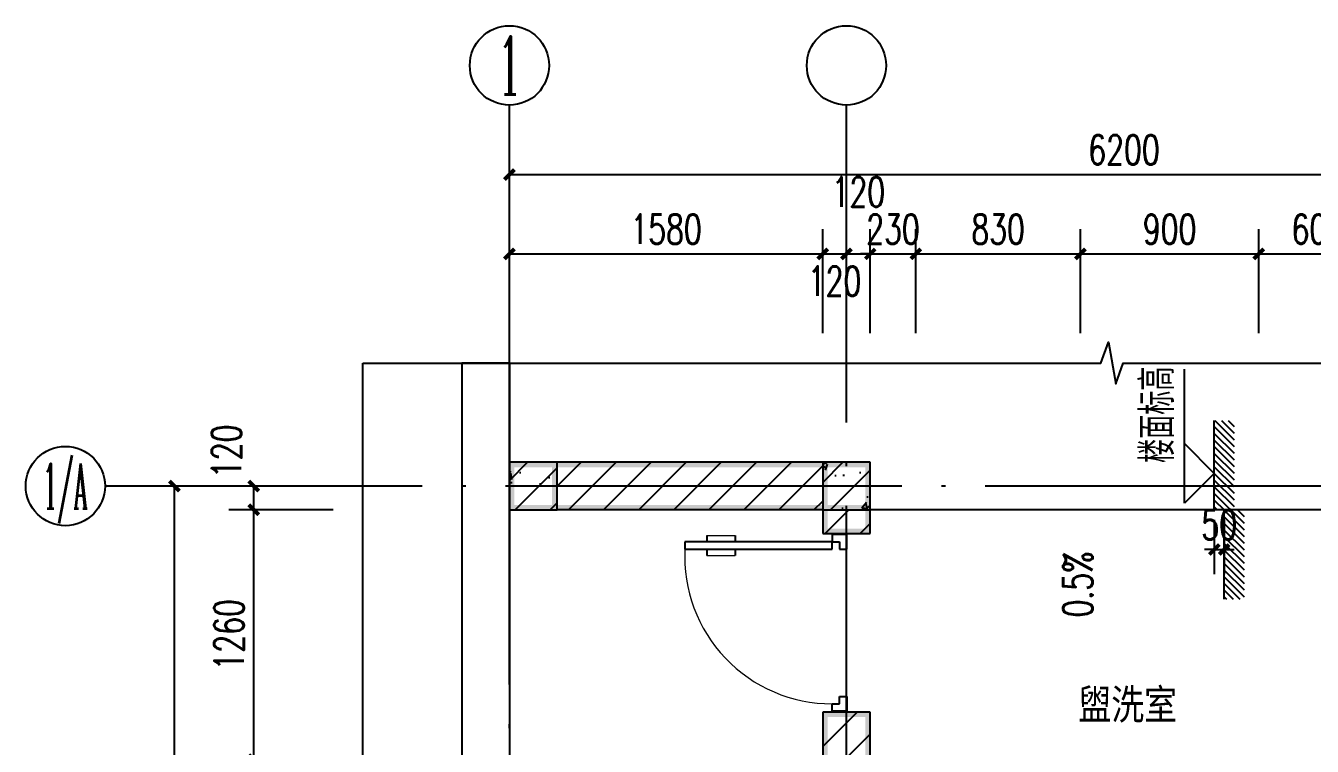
# Model space of a CAD drawing. Extents: x 14095202 to 14511487, y -1430609 to -90420.
# Drawn here: x 14095202 to 14101692, y -1423454 to -1419823 of the extents above; entities that cross this region are included whole.
import ezdxf
from ezdxf.enums import TextEntityAlignment as Align

# ---------------------------------------------------------------- set-up
doc = ezdxf.new("R2010")
doc.units = 0
doc.header["$LTSCALE"] = 1000
doc.header["$MEASUREMENT"] = 0
doc.linetypes.add('DOTE', pattern=[2.42, 2, -0.2, 0.02, -0.2])
for name, color, linetype in [('AXIS', 3, 'Continuous'), ('AXIS_TEXT', 7, 'Continuous'), ('COLUMN', 2, 'Continuous'), ('DIM_ELEV', 3, 'Continuous'), ('DIM_SYMB', 3, 'Continuous'), ('DOTE', 1, 'DOTE'), ('PUB_DIM', 3, 'Continuous'), ('PUB_HATCH', 8, 'Continuous'), ('PUB_TEXT', 7, 'Continuous'), ('PUB_WALL', 9, 'Continuous'), ('WALL', 9, 'Continuous'), ('WALL-PARAPET', 6, 'Continuous'), ('WINDOW', 4, 'Continuous'), ('填充', 251, 'Continuous'), ('看线', 149, 'Continuous')]:
    doc.layers.add(name, color=color, linetype=linetype)
doc.styles.add('_TCH_AXIS', font='COMPLEX', dxfattribs={"bigfont": 'GBCBIG'})
doc.styles.add('_TCH_DIM', font='SIMPLEX', dxfattribs={"bigfont": 'GBCBIG'})
doc.styles.add('_TCH_DIM_T3', font='SIMPLEX', dxfattribs={"width": 0.705882, "bigfont": 'GBCBIG'})
doc.styles.add('COMPLEX', font='COMPLEX')
doc.styles.add('YAYA', font='', dxfattribs={"width": 0.8, "height": 1})
doc.styles.get('YAYA').set_extended_font_data('SimSun')
doc.dimstyles.new('_TCH_ARCH&&50', dxfattribs={"dimtxt": 148.75, "dimasz": 50, "dimexe": 125, "dimexo": 150, "dimgap": 50, "dimtad": 1, "dimdec": 0, "dimzin": 0, "dimdsep": 46, "dimtxsty": '_TCH_DIM_T3', "dimblk": 'ARCHTICK', "dimcen": 0.09, "dimclrt": 7, "dimazin": 2, "dimtfac": 1, "dimtdec": 0, "dimtix": 1, "dimtmove": 2, "dimatfit": 3, "dimfxl": 0, "dimtolj": 1, "dimtzin": 0, "dimarcsym": 0})
pattern_1 = [(45, (0, 89.76), (-88.388383, 88.388383), [])]
pattern_2 = [(45, (0, 0), (-88.3883476, 88.3883476), []), (50, (0, 0), (358.630091, -31.3760675), [37.5, -412.5]), (355, (0, 0), (-69.375667, 376.096067), [30, -330]), (100.4514, (29.9, -2.6), (289.254691, 344.719771), [31.870095, -350.571056]), (46.1842, (0, 100), (533.620524, -82.759507), [56.25, -618.75]), (96.6356, (44.47, 93.1), (467.331353, 487.058935), [47.805144, -525.8565]), (351.1842, (0, 100), (467.330973, 487.0593), [45, -495]), (21, (50, 75), (298.453526, -201.3094453), [37.5, -412.5]), (326, (50, 75), (121.657666, 362.575023), [30, -330]), (71.4514, (74.87, 58.22), (420.111314, 161.265248), [31.870095, -350.571056]), (37.5, (0, 0), (6.0799277, 166.4469269), [0, -326, 0, -335, 0, -331.25]), (7.5, (0, 0), (131.5347687, 197.205856), [0, -191, 0, -318.5, 0, -126.25]), (327.5, (-111.5, 0), (266.9112181, -11.2774359), [0, -125, 0, -390, 0, -517.5]), (317.5, (-161.5, 0), (291.5930847, 50.052491), [0, -162.5, 0, -259, 0, -367.5])]

# ---------------------------------------------------------------- blocks, each defined once
blk = doc.blocks.new('A$C687E1119')
at = {"layer": '填充', "color": 148}
for p, q in [((100, 1778), (122, 1800)), ((100, 1710), (190, 1800)), ((100, 1643), (257, 1800)), ((100, 1576), (300, 1776)), ((100, 1508), (300, 1708)), ((100, 1441), (300, 1641)), ((100, 1374), (300, 1574)), ((100, 1306), (300, 1506)), ((100, 1239), (300, 1439)), ((100, 1172), (300, 1372)), ((100, 1104), (300, 1304)), ((100, 1037), (300, 1237)), ((100, 970), (300, 1170)), ((100, 902), (300, 1102)), ((0, 735), (300, 1035)), ((233, 900), (300, 967)), ((0, 870), (30, 900)), ((0, 802), (98, 900)), ((0, 667), (200, 867)), ((0, 600), (200, 800)), ((0, 533), (200, 733)), ((0, 465), (200, 665)), ((0, 398), (200, 598)), ((0, 331), (200, 531)), ((0, 263), (200, 463)), ((0, 196), (200, 396)), ((0, 129), (200, 329)), ((0, 61), (200, 261)), ((6, 0), (200, 194)), ((73, 0), (200, 127)), ((141, 0), (200, 59))]:
    blk.add_line(p, q, dxfattribs=at)
at = {"layer": '看线', "color": 104}
blk.add_lwpolyline([(100, 1800), (100, 900), (0, 900), (0, 0)], dxfattribs=at)
blk = doc.blocks.new('$DorLib2D$00000009')
for p, q in [((0.4129, 0.9053), (0.4129, 0.0807)), ((0.4541, 0.9053), (0.4129, 0.9053)), ((0.4541, 0.0807), (0.4541, 0.9053)), ((0.4129, 0.7822), (0.378, 0.7822)), ((0.489, 0.7822), (0.4541, 0.7822)), ((0.4129, 0.6235), (0.378, 0.6235)), ((0.489, 0.6235), (0.4541, 0.6235)), ((-0.4941, 0.0807), (-0.4529, 0.0807)), ((-0.4941, -0.0018), (-0.4941, 0.0807)), ((-0.4529, 0.0807), (-0.4529, 0.0395)), ((0.4129, 0.0807), (0.4541, 0.0807)), ((0.4953, 0.0807), (0.4541, 0.0807)), ((0.4541, 0.0807), (0.4541, 0.0395)), ((0.4953, -0.0018), (0.4953, 0.0807)), ((-0.4529, 0.0395), (-0.4117, 0.0395)), ((-0.4117, 0.0395), (-0.4117, -0.0018)), ((0.4541, 0.0395), (0.4129, 0.0395)), ((0.4129, 0.0395), (0.4129, -0.0018)), ((-0.4941, -0.0018), (-0.4941, -0.0018)), ((-0.4117, -0.0018), (-0.4941, -0.0018)), ((0.4129, -0.0018), (0.4953, -0.0018)), ((0.4953, -0.0018), (0.4953, -0.0018))]:
    blk.add_line(p, q)
at = {"lineweight": 13}
for p, q in [((0.378, 0.7822), (0.378, 0.6235)), ((0.489, 0.7822), (0.489, 0.6235))]:
    blk.add_line(p, q, dxfattribs=at)
blk.add_arc((0.3716, 0.0817), 0.8246, 87.13397, 180.07167, dxfattribs=at)
blk = doc.blocks.new('_AXISO')
blk.add_circle((0, 0), 0.5)
at = {"layer": 'AXIS_TEXT', "style": 'COMPLEX', "width": 1.041667}
blk.add_attdef('A', text='', height=0.56, dxfattribs=at).set_placement((-0.25, -0.28), (0.25, -0.28), align=Align.FIT)
blk = doc.blocks.new('_ArchTick')
at = {"color": 0, "linetype": 'ByBlock', "const_width": 0.4}
blk.add_lwpolyline([(-0.5, -0.5), (0.5, 0.5)], dxfattribs=at)
blk = doc.blocks.new('*D887')
at = {"layer": 'AXIS', "color": 0, "lineweight": -2}
for p, q in [((14097642.2, -1421372.7), (14097642.2, -1420447.7)), ((14103842.2, -1421372.7), (14103842.2, -1420447.7)), ((14097642.2, -1420572.7), (14103842.2, -1420572.7))]:
    blk.add_line(p, q, dxfattribs=at)
at = {"layer": 'Defpoints', "color": 0}
for p in [(14103842.2, -1420572.7), (14097642.2, -1421522.7), (14103842.2, -1421522.7)]:
    blk.add_point(p, dxfattribs=at)
at = {"layer": 'AXIS', "color": 0, "lineweight": -2, "xscale": 50, "yscale": 50, "zscale": 50, "rotation": 180}
blk.add_blockref('_ArchTick', (14097642.2, -1420572.7), dxfattribs=at)
at = {"layer": 'AXIS', "color": 0, "lineweight": -2, "xscale": 50, "yscale": 50, "zscale": 50}
blk.add_blockref('_ArchTick', (14103842.2, -1420572.7), dxfattribs=at)
at = {"layer": 'AXIS', "color": 7, "insert": (14100742.2, -1420448.3), "char_height": 148.75, "attachment_point": 5, "style": '_TCH_DIM_T3'}
blk.add_mtext('\\A1;6200', dxfattribs=at)
blk = doc.blocks.new('*D888')
at = {"layer": 'AXIS', "color": 0, "lineweight": -2}
for p, q in [((14097642.2, -1421372.7), (14097642.2, -1420847.7)), ((14099222.2, -1421372.7), (14099222.2, -1420847.7)), ((14097642.2, -1420972.7), (14099222.2, -1420972.7))]:
    blk.add_line(p, q, dxfattribs=at)
at = {"layer": 'Defpoints', "color": 0}
for p in [(14099222.2, -1420972.7), (14097642.2, -1421522.7), (14099222.2, -1421522.7)]:
    blk.add_point(p, dxfattribs=at)
at = {"layer": 'AXIS', "color": 0, "lineweight": -2, "xscale": 50, "yscale": 50, "zscale": 50, "rotation": 180}
blk.add_blockref('_ArchTick', (14097642.2, -1420972.7), dxfattribs=at)
at = {"layer": 'AXIS', "color": 0, "lineweight": -2, "xscale": 50, "yscale": 50, "zscale": 50}
blk.add_blockref('_ArchTick', (14099222.2, -1420972.7), dxfattribs=at)
at = {"layer": 'AXIS', "color": 7, "insert": (14098432.2, -1420848.3), "char_height": 148.75, "attachment_point": 5, "style": '_TCH_DIM_T3'}
blk.add_mtext('\\A1;1580', dxfattribs=at)
blk = doc.blocks.new('*D889')
at = {"layer": 'AXIS', "color": 0, "lineweight": -2}
for p, q in [((14099222.2, -1421372.7), (14099222.2, -1420847.7)), ((14099342.2, -1421372.7), (14099342.2, -1420847.7)), ((14099222.2, -1420972.7), (14099342.2, -1420972.7))]:
    blk.add_line(p, q, dxfattribs=at)
at = {"layer": 'Defpoints', "color": 0}
for p in [(14099342.2, -1420972.7), (14099222.2, -1421522.7), (14099342.2, -1421522.7)]:
    blk.add_point(p, dxfattribs=at)
at = {"layer": 'AXIS', "color": 0, "lineweight": -2, "xscale": 50, "yscale": 50, "zscale": 50, "rotation": 180}
blk.add_blockref('_ArchTick', (14099222.2, -1420972.7), dxfattribs=at)
at = {"layer": 'AXIS', "color": 0, "lineweight": -2, "xscale": 50, "yscale": 50, "zscale": 50}
blk.add_blockref('_ArchTick', (14099342.2, -1420972.7), dxfattribs=at)
at = {"layer": 'AXIS', "color": 7, "insert": (14099282.2, -1421110.2), "char_height": 148.75, "attachment_point": 5, "style": '_TCH_DIM_T3'}
blk.add_mtext('\\A1;120', dxfattribs=at)
blk = doc.blocks.new('*D890')
at = {"layer": 'AXIS', "color": 0, "lineweight": -2}
for p, q in [((14099342.2, -1421372.7), (14099342.2, -1420847.7)), ((14099462.2, -1421372.7), (14099462.2, -1420847.7)), ((14099342.2, -1420972.7), (14099462.2, -1420972.7))]:
    blk.add_line(p, q, dxfattribs=at)
at = {"layer": 'Defpoints', "color": 0}
for p in [(14099462.2, -1420972.7), (14099342.2, -1421522.7), (14099462.2, -1421522.7)]:
    blk.add_point(p, dxfattribs=at)
at = {"layer": 'AXIS', "color": 0, "lineweight": -2, "xscale": 50, "yscale": 50, "zscale": 50, "rotation": 180}
blk.add_blockref('_ArchTick', (14099342.2, -1420972.7), dxfattribs=at)
at = {"layer": 'AXIS', "color": 0, "lineweight": -2, "xscale": 50, "yscale": 50, "zscale": 50}
blk.add_blockref('_ArchTick', (14099462.2, -1420972.7), dxfattribs=at)
at = {"layer": 'AXIS', "color": 7, "insert": (14099402.2, -1420660.2), "char_height": 148.75, "attachment_point": 5, "style": '_TCH_DIM_T3'}
blk.add_mtext('\\A1;120', dxfattribs=at)
blk = doc.blocks.new('*D891')
at = {"layer": 'AXIS', "color": 0, "lineweight": -2}
for p, q in [((14099462.2, -1421372.7), (14099462.2, -1420847.7)), ((14099692.2, -1421372.7), (14099692.2, -1420847.7)), ((14099462.2, -1420972.7), (14099412.2, -1420972.7)), ((14099462.2, -1420972.7), (14099692.2, -1420972.7)), ((14099692.2, -1420972.7), (14099742.2, -1420972.7))]:
    blk.add_line(p, q, dxfattribs=at)
at = {"layer": 'Defpoints', "color": 0}
for p in [(14099692.2, -1420972.7), (14099462.2, -1421522.7), (14099692.2, -1421522.7)]:
    blk.add_point(p, dxfattribs=at)
at = {"layer": 'AXIS', "color": 0, "lineweight": -2, "xscale": 50, "yscale": 50, "zscale": 50}
blk.add_blockref('_ArchTick', (14099462.2, -1420972.7), dxfattribs=at)
at = {"layer": 'AXIS', "color": 0, "lineweight": -2, "xscale": 50, "yscale": 50, "zscale": 50, "rotation": 180}
blk.add_blockref('_ArchTick', (14099692.2, -1420972.7), dxfattribs=at)
at = {"layer": 'AXIS', "color": 7, "insert": (14099577.2, -1420848.3), "char_height": 148.75, "attachment_point": 5, "style": '_TCH_DIM_T3'}
blk.add_mtext('\\A1;230', dxfattribs=at)
blk = doc.blocks.new('*D892')
at = {"layer": 'AXIS', "color": 0, "lineweight": -2}
for p, q in [((14099692.2, -1421372.7), (14099692.2, -1420847.7)), ((14100522.2, -1421372.7), (14100522.2, -1420847.7)), ((14099692.2, -1420972.7), (14100522.2, -1420972.7))]:
    blk.add_line(p, q, dxfattribs=at)
at = {"layer": 'Defpoints', "color": 0}
for p in [(14100522.2, -1420972.7), (14099692.2, -1421522.7), (14100522.2, -1421522.7)]:
    blk.add_point(p, dxfattribs=at)
at = {"layer": 'AXIS', "color": 0, "lineweight": -2, "xscale": 50, "yscale": 50, "zscale": 50, "rotation": 180}
blk.add_blockref('_ArchTick', (14099692.2, -1420972.7), dxfattribs=at)
at = {"layer": 'AXIS', "color": 0, "lineweight": -2, "xscale": 50, "yscale": 50, "zscale": 50}
blk.add_blockref('_ArchTick', (14100522.2, -1420972.7), dxfattribs=at)
at = {"layer": 'AXIS', "color": 7, "insert": (14100107.2, -1420848.3), "char_height": 148.75, "attachment_point": 5, "style": '_TCH_DIM_T3'}
blk.add_mtext('\\A1;830', dxfattribs=at)
blk = doc.blocks.new('*D893')
at = {"layer": 'AXIS', "color": 0, "lineweight": -2}
for p, q in [((14100522.2, -1421372.7), (14100522.2, -1420847.7)), ((14101422.2, -1421372.7), (14101422.2, -1420847.7)), ((14100522.2, -1420972.7), (14101422.2, -1420972.7))]:
    blk.add_line(p, q, dxfattribs=at)
at = {"layer": 'Defpoints', "color": 0}
for p in [(14101422.2, -1420972.7), (14100522.2, -1421522.7), (14101422.2, -1421522.7)]:
    blk.add_point(p, dxfattribs=at)
at = {"layer": 'AXIS', "color": 0, "lineweight": -2, "xscale": 50, "yscale": 50, "zscale": 50, "rotation": 180}
blk.add_blockref('_ArchTick', (14100522.2, -1420972.7), dxfattribs=at)
at = {"layer": 'AXIS', "color": 0, "lineweight": -2, "xscale": 50, "yscale": 50, "zscale": 50}
blk.add_blockref('_ArchTick', (14101422.2, -1420972.7), dxfattribs=at)
at = {"layer": 'AXIS', "color": 7, "insert": (14100972.2, -1420848.3), "char_height": 148.75, "attachment_point": 5, "style": '_TCH_DIM_T3'}
blk.add_mtext('\\A1;900', dxfattribs=at)
blk = doc.blocks.new('*D894')
at = {"layer": 'AXIS', "color": 0, "lineweight": -2}
for p, q in [((14101422.2, -1421372.7), (14101422.2, -1420847.7)), ((14102022.2, -1421372.7), (14102022.2, -1420847.7)), ((14101422.2, -1420972.7), (14102022.2, -1420972.7))]:
    blk.add_line(p, q, dxfattribs=at)
at = {"layer": 'Defpoints', "color": 0}
for p in [(14102022.2, -1420972.7), (14101422.2, -1421522.7), (14102022.2, -1421522.7)]:
    blk.add_point(p, dxfattribs=at)
at = {"layer": 'AXIS', "color": 0, "lineweight": -2, "xscale": 50, "yscale": 50, "zscale": 50, "rotation": 180}
blk.add_blockref('_ArchTick', (14101422.2, -1420972.7), dxfattribs=at)
at = {"layer": 'AXIS', "color": 0, "lineweight": -2, "xscale": 50, "yscale": 50, "zscale": 50}
blk.add_blockref('_ArchTick', (14102022.2, -1420972.7), dxfattribs=at)
at = {"layer": 'AXIS', "color": 7, "insert": (14101722.2, -1420848.3), "char_height": 148.75, "attachment_point": 5, "style": '_TCH_DIM_T3'}
blk.add_mtext('\\A1;600', dxfattribs=at)
blk = doc.blocks.new('*D899')
at = {"layer": 'AXIS', "color": 0, "lineweight": -2}
for p, q in [((14096752.2, -1422142.7), (14095827.2, -1422142.7)), ((14095952.2, -1427242.7), (14095952.2, -1422142.7)), ((14096752.2, -1427242.7), (14095827.2, -1427242.7))]:
    blk.add_line(p, q, dxfattribs=at)
at = {"layer": 'Defpoints', "color": 0}
for p in [(14095952.2, -1422142.7), (14096902.2, -1422142.7), (14096902.2, -1427242.7)]:
    blk.add_point(p, dxfattribs=at)
at = {"layer": 'AXIS', "color": 0, "lineweight": -2, "xscale": 50, "yscale": 50, "zscale": 50}
for p, rotation in [((14095952.2, -1422142.7), 90), ((14095952.2, -1427242.7), 270)]:
    blk.add_blockref('_ArchTick', p, dxfattribs=dict(at, rotation=rotation))
at = {"layer": 'AXIS', "color": 7, "insert": (14095827.8, -1424692.7), "char_height": 148.75, "attachment_point": 5, "rotation": 90, "style": '_TCH_DIM_T3'}
blk.add_mtext('\\A1;5100', dxfattribs=at)
blk = doc.blocks.new('*D907')
at = {"layer": 'AXIS', "color": 0, "lineweight": -2}
for p, q in [((14096752.2, -1422262.7), (14096227.2, -1422262.7)), ((14096352.2, -1423522.7), (14096352.2, -1422262.7)), ((14096752.2, -1423522.7), (14096227.2, -1423522.7))]:
    blk.add_line(p, q, dxfattribs=at)
at = {"layer": 'Defpoints', "color": 0}
for p in [(14096352.2, -1422262.7), (14096902.2, -1422262.7), (14096902.2, -1423522.7)]:
    blk.add_point(p, dxfattribs=at)
at = {"layer": 'AXIS', "color": 0, "lineweight": -2, "xscale": 50, "yscale": 50, "zscale": 50}
for p, rotation in [((14096352.2, -1422262.7), 90), ((14096352.2, -1423522.7), 270)]:
    blk.add_blockref('_ArchTick', p, dxfattribs=dict(at, rotation=rotation))
at = {"layer": 'AXIS', "color": 7, "insert": (14096227.8, -1422892.7), "char_height": 148.75, "attachment_point": 5, "rotation": 90, "style": '_TCH_DIM_T3'}
blk.add_mtext('\\A1;1260', dxfattribs=at)
blk = doc.blocks.new('*D908')
at = {"layer": 'AXIS', "color": 0, "lineweight": -2}
for p, q in [((14096752.2, -1422142.7), (14096227.2, -1422142.7)), ((14096352.2, -1422262.7), (14096352.2, -1422142.7)), ((14096752.2, -1422262.7), (14096227.2, -1422262.7))]:
    blk.add_line(p, q, dxfattribs=at)
at = {"layer": 'Defpoints', "color": 0}
for p in [(14096352.2, -1422142.7), (14096902.2, -1422142.7), (14096902.2, -1422262.7)]:
    blk.add_point(p, dxfattribs=at)
at = {"layer": 'AXIS', "color": 0, "lineweight": -2, "xscale": 50, "yscale": 50, "zscale": 50}
for p, rotation in [((14096352.2, -1422142.7), 90), ((14096352.2, -1422262.7), 270)]:
    blk.add_blockref('_ArchTick', p, dxfattribs=dict(at, rotation=rotation))
at = {"layer": 'AXIS', "color": 7, "insert": (14096214.7, -1421967.7), "char_height": 148.75, "attachment_point": 5, "rotation": 90, "style": '_TCH_DIM_T3'}
blk.add_mtext('\\A1;120', dxfattribs=at)
blk = doc.blocks.new('*D938')
at = {"layer": 'Defpoints', "color": 0}
for p in [(14101197.7, -1422162.7), (14101247.7, -1422162.7), (14101247.7, -1422462.7)]:
    blk.add_point(p, dxfattribs=at)
at = {"layer": 'PUB_DIM', "color": 0, "lineweight": -2}
for p, q in [((14101197.7, -1422312.7), (14101197.7, -1422587.7)), ((14101247.7, -1422312.7), (14101247.7, -1422587.7)), ((14101197.7, -1422462.7), (14101147.7, -1422462.7)), ((14101197.7, -1422462.7), (14101247.7, -1422462.7)), ((14101247.7, -1422462.7), (14101297.7, -1422462.7))]:
    blk.add_line(p, q, dxfattribs=at)
at = {"layer": 'PUB_DIM', "color": 0, "lineweight": -2, "xscale": 50, "yscale": 50, "zscale": 50}
blk.add_blockref('_ArchTick', (14101197.7, -1422462.7), dxfattribs=at)
at = {"layer": 'PUB_DIM', "color": 0, "lineweight": -2, "xscale": 50, "yscale": 50, "zscale": 50, "rotation": 180}
blk.add_blockref('_ArchTick', (14101247.7, -1422462.7), dxfattribs=at)
at = {"layer": 'PUB_DIM', "color": 7, "insert": (14101222.7, -1422338.3), "char_height": 148.75, "attachment_point": 5, "style": '_TCH_DIM_T3'}
blk.add_mtext('\\A1;50', dxfattribs=at)

msp = doc.modelspace()

# ---------------------------------------------------------------- hatches: boundary and pattern name
at = {"layer": 'COLUMN'}
for points in [[(14097882.2, -1422022.7), (14097642.2, -1422022.7), (14097667.2, -1422047.7), (14097857.2, -1422047.7)], [(14097642.2, -1422022.7), (14097642.2, -1422262.7), (14097667.2, -1422237.7), (14097667.2, -1422047.7)], [(14097882.2, -1422262.7), (14097882.2, -1422022.7), (14097857.2, -1422047.7), (14097857.2, -1422237.7)], [(14099462.2, -1422022.7), (14099222.2, -1422022.7), (14099247.2, -1422047.7), (14099437.2, -1422047.7)], [(14099222.2, -1422022.7), (14099222.2, -1422262.7), (14099247.2, -1422237.7), (14099247.2, -1422047.7)], [(14099462.2, -1422262.7), (14099462.2, -1422022.7), (14099437.2, -1422047.7), (14099437.2, -1422237.7)], [(14097642.2, -1422262.7), (14097882.2, -1422262.7), (14097857.2, -1422237.7), (14097667.2, -1422237.7)], [(14099222.2, -1422262.7), (14099462.2, -1422262.7), (14099437.2, -1422237.7), (14099247.2, -1422237.7)]]:
    msp.add_hatch(color=256, dxfattribs=at).paths.add_polyline_path(points)
at = {"layer": 'PUB_HATCH'}
h = msp.add_hatch(dxfattribs=at)
h.set_pattern_fill('钢筋混凝土', color=256, scale=50, style=0)
h.set_pattern_definition(pattern_2)
h.paths.add_polyline_path([(14097642.2, -1422262.7), (14097882.2, -1422262.7), (14097882.2, -1422022.7), (14097642.2, -1422022.7)])
h = msp.add_hatch(dxfattribs=at)
h.set_pattern_fill('普通砖', color=256, scale=50, style=0)
h.set_pattern_definition(pattern_1)
h.paths.add_polyline_path([(14097882.2, -1422022.7), (14097882.2, -1422262.7), (14099222.2, -1422262.7), (14099222.2, -1422022.7)])
h = msp.add_hatch(dxfattribs=at)
h.set_pattern_fill('钢筋混凝土', color=256, scale=50, style=0)
h.set_pattern_definition(pattern_2)
h.paths.add_polyline_path([(14099222.2, -1422262.7), (14099462.2, -1422262.7), (14099462.2, -1422022.7), (14099222.2, -1422022.7)])
h = msp.add_hatch(dxfattribs=at)
h.set_pattern_fill('普通砖', color=256, scale=50, style=0)
h.set_pattern_definition(pattern_1)
h.paths.add_polyline_path([(14099462.2, -1422262.7), (14099222.2, -1422262.7), (14099222.2, -1422382.7), (14099462.2, -1422382.7)])
h = msp.add_hatch(dxfattribs=at)
h.set_pattern_fill('普通砖', color=256, scale=50, style=0)
h.set_pattern_definition(pattern_1)
h.paths.add_polyline_path([(14099222.2, -1424362.7), (14099462.2, -1424122.7), (14099462.2, -1423282.7), (14099222.2, -1423282.7)])
at = {"layer": 'PUB_WALL'}
for points in [[(14097882.2, -1422022.7), (14097882.2, -1422047.7), (14099222.2, -1422047.7), (14099222.2, -1422022.7)], [(14097882.2, -1422237.7), (14097882.2, -1422262.7), (14099222.2, -1422262.7), (14099222.2, -1422237.7)], [(14099247.2, -1422262.7), (14099222.2, -1422262.7), (14099222.2, -1422382.7), (14099247.2, -1422357.7)], [(14099462.2, -1422262.7), (14099437.2, -1422262.7), (14099437.2, -1422357.7), (14099462.2, -1422382.7)], [(14099222.2, -1422382.7), (14099462.2, -1422382.7), (14099437.2, -1422357.7), (14099247.2, -1422357.7)], [(14099462.2, -1423282.7), (14099222.2, -1423282.7), (14099247.2, -1423307.7), (14099437.2, -1423307.7)], [(14099222.2, -1423282.7), (14099222.2, -1424362.7), (14099247.2, -1424337.7), (14099247.2, -1423307.7)], [(14099462.2, -1424122.7), (14099462.2, -1423282.7), (14099437.2, -1423307.7), (14099437.2, -1424147.7)]]:
    msp.add_hatch(color=256, dxfattribs=at).paths.add_polyline_path(points)

# ---------------------------------------------------------------- linework, layer by layer
at = {"layer": 'AXIS'}
for p, q in [((14097642.2, -1421522.7), (14097642.2, -1420222.7)), ((14099342.2, -1421522.7), (14099342.2, -1420222.7)), ((14096902.2, -1422142.7), (14095602.2, -1422142.7))]:
    msp.add_line(p, q, dxfattribs=at)
at = {"layer": 'COLUMN'}
for p, q in [((14097882.2, -1422022.7), (14097642.2, -1422022.7)), ((14097642.2, -1422022.7), (14097642.2, -1422262.7)), ((14097882.2, -1422262.7), (14097882.2, -1422022.7)), ((14099462.2, -1422022.7), (14099222.2, -1422022.7)), ((14099222.2, -1422022.7), (14099222.2, -1422262.7)), ((14099462.2, -1422262.7), (14099462.2, -1422022.7)), ((14097642.2, -1422262.7), (14097882.2, -1422262.7)), ((14099222.2, -1422262.7), (14099462.2, -1422262.7))]:
    msp.add_line(p, q, dxfattribs=at)
at = {"layer": 'DIM_ELEV'}
for p, q in [((14101047.7, -1422229), (14101047.7, -1421553.3)), ((14101197.7, -1422079), (14101047.7, -1421929)), ((14101197.7, -1422079), (14101047.7, -1422229))]:
    msp.add_line(p, q, dxfattribs=at)
at = {"layer": 'DIM_SYMB'}
for points in [[(14096902.2, -1421522.7), (14100625.9, -1421522.7), (14100664.1, -1421417.7), (14100701.1, -1421627.7), (14100738.4, -1421522.7), (14104462.2, -1421522.7)], [(14096902.2, -1427982.7), (14096902.2, -1424808.9), (14096797.2, -1424770.7), (14097007.2, -1424733.7), (14096902.2, -1424696.4), (14096902.2, -1421522.7)]]:
    msp.add_lwpolyline(points, dxfattribs=at)
msp.add_lwpolyline([(14100636.2, -1422335.1, 0, 0, 0), (14100636.2, -1422785.1, 40, 0, 0), (14100636.2, -1422935.1, 0, 0, 0)], format="xyseb", dxfattribs=at)
at = {"layer": 'DOTE'}
for p, q in [((14097642.2, -1427982.7), (14097642.2, -1421522.7)), ((14099342.2, -1424242.7), (14099342.2, -1421522.7)), ((14104462.2, -1422142.7), (14096902.2, -1422142.7))]:
    msp.add_line(p, q, dxfattribs=at)
at = {"layer": 'WALL'}
for p, q in [((14099222.2, -1422022.7), (14097882.2, -1422022.7)), ((14099222.2, -1422262.7), (14097882.2, -1422262.7)), ((14099222.2, -1422262.7), (14099222.2, -1422382.7)), ((14099462.2, -1422382.7), (14099462.2, -1422262.7)), ((14099222.2, -1422382.7), (14099462.2, -1422382.7)), ((14099462.2, -1423282.7), (14099222.2, -1423282.7)), ((14099222.2, -1423282.7), (14099222.2, -1424362.7)), ((14099462.2, -1424122.7), (14099462.2, -1423282.7))]:
    msp.add_line(p, q, dxfattribs=at)
at = {"layer": 'WALL-PARAPET'}
for p, q in [((14097402.2, -1421522.7), (14097402.2, -1422102.7)), ((14097642.2, -1421522.7), (14097402.2, -1421522.7)), ((14097642.2, -1421522.7), (14097642.2, -1422022.7)), ((14097402.2, -1422102.7), (14097402.2, -1427482.7)), ((14097642.2, -1422262.7), (14097642.2, -1427242.7))]:
    msp.add_line(p, q, dxfattribs=at)
at = {"layer": 'WINDOW'}
msp.add_line((14102022.2, -1422262.7), (14099462.2, -1422262.7), dxfattribs=at)

# ---------------------------------------------------------------- block references
at = {"extrusion": (0, 0, -1), "xscale": 0.5, "yscale": 0.5, "zscale": -0.5, "rotation": 180}
msp.add_blockref('A$C687E1119', (-14101197.7, -1421812.7), dxfattribs=at)
at = {"layer": 'AXIS'}
ref = msp.add_blockref('_AXISO', (14097642.2, -1420022.7), dxfattribs=dict(at, xscale=400, yscale=400, zscale=400))
ref.add_attrib('A', '1', dxfattribs={"layer": 'AXIS_TEXT', "ltscale": 0.5, "height": 294.1, "style": '_TCH_AXIS'}).set_placement((14097579.1, -1420169.7), (14097705.2, -1420169.7), align=Align.FIT)
at = {"layer": 'AXIS', "xscale": 400, "yscale": 400, "zscale": 400}
msp.add_blockref('_AXISO', (14099342.2, -1420022.7), dxfattribs=at)
at = {"layer": 'AXIS'}
ref = msp.add_blockref('_AXISO', (14095402.2, -1422142.7), dxfattribs=dict(at, xscale=400, yscale=400, zscale=400))
ref.add_attrib('A', '1/A', dxfattribs={"layer": 'AXIS_TEXT', "ltscale": 0.5, "height": 226.27, "style": '_TCH_AXIS', "width": 0.381818}).set_placement((14095289, -1422255.8), (14095515.3, -1422255.8), align=Align.FIT)
at = {"layer": 'WINDOW', "xscale": 900, "yscale": 900, "zscale": 900, "rotation": 90}
msp.add_blockref('$DorLib2D$00000009', (14099342.2, -1422832.7), dxfattribs=at)

# ---------------------------------------------------------------- texts
at = {"layer": 'PUB_TEXT', "style": '_TCH_DIM'}
msp.add_text('楼面标高', height=168.79, rotation=90, dxfattribs=at).set_placement((14100995.2, -1422026.3))
at = {"layer": 'PUB_TEXT', "style": '_TCH_DIM', "width": 0.705882}
msp.add_text('0.5%%%', height=148.75, rotation=90, dxfattribs=at).set_placement((14100583.7, -1422805.1))
at = {"layer": 'PUB_TEXT', "style": 'YAYA', "width": 0.8}
msp.add_text('盥洗室', height=151.9, dxfattribs=at).set_placement((14100512.4, -1423319.2))

# ---------------------------------------------------------------- dimensions: what is measured, and where the dimension line sits
at = {"layer": 'AXIS'}
for p1, p2, distance, text, picture, middle in [((14097642.2, -1421522.7), (14103842.2, -1421522.7), 950, '6200', '*D887', (14100742.2, -1420448.3)), ((14097642.2, -1421522.7), (14099222.2, -1421522.7), 550, '1580', '*D888', (14098432.2, -1420848.3)), ((14099462.2, -1421522.7), (14099692.2, -1421522.7), 550, '230', '*D891', (14099577.2, -1420848.3)), ((14099692.2, -1421522.7), (14100522.2, -1421522.7), 550, '830', '*D892', (14100107.2, -1420848.3)), ((14100522.2, -1421522.7), (14101422.2, -1421522.7), 550, '900', '*D893', (14100972.2, -1420848.3)), ((14101422.2, -1421522.7), (14102022.2, -1421522.7), 550, '600', '*D894', (14101722.2, -1420848.3)), ((14096902.2, -1427242.7), (14096902.2, -1422142.7), 950, '5100', '*D899', (14095827.8, -1424692.7)), ((14096902.2, -1423522.7), (14096902.2, -1422262.7), 550, '1260', '*D907', (14096227.8, -1422892.7))]:
    dim = msp.add_aligned_dim(p1=p1, p2=p2, distance=distance, text=text, dimstyle='_TCH_ARCH&&50', dxfattribs=at)
    dim.commit()
    dim.dimension.update_dxf_attribs({"geometry": picture, "text_midpoint": middle})
for base, p1, p2, angle, picture, middle in [((14099462.2, -1420972.7), (14099342.2, -1421522.7), (14099462.2, -1421522.7), 0, '*D890', (14099402.2, -1420660.2)), ((14099342.2, -1420972.7), (14099222.2, -1421522.7), (14099342.2, -1421522.7), 0, '*D889', (14099282.2, -1421110.2)), ((14096352.2, -1422142.7), (14096902.2, -1422262.7), (14096902.2, -1422142.7), 90, '*D908', (14096214.7, -1421967.7))]:
    dim = msp.add_linear_dim(base=base, p1=p1, p2=p2, angle=angle, text='120', dimstyle='_TCH_ARCH&&50', dxfattribs=at)
    dim.commit()
    dim.dimension.update_dxf_attribs({"geometry": picture, "text_midpoint": middle, "dimtype": 161})
at = {"layer": 'PUB_DIM'}
dim = msp.add_aligned_dim(p1=(14101197.7, -1422162.7), p2=(14101247.7, -1422162.7), distance=-300, text='50', dimstyle='_TCH_ARCH&&50', dxfattribs=at)
dim.commit()
dim.dimension.update_dxf_attribs({"geometry": '*D938', "text_midpoint": (14101222.7, -1422338.3)})

doc.saveas('drawing.dxf')
